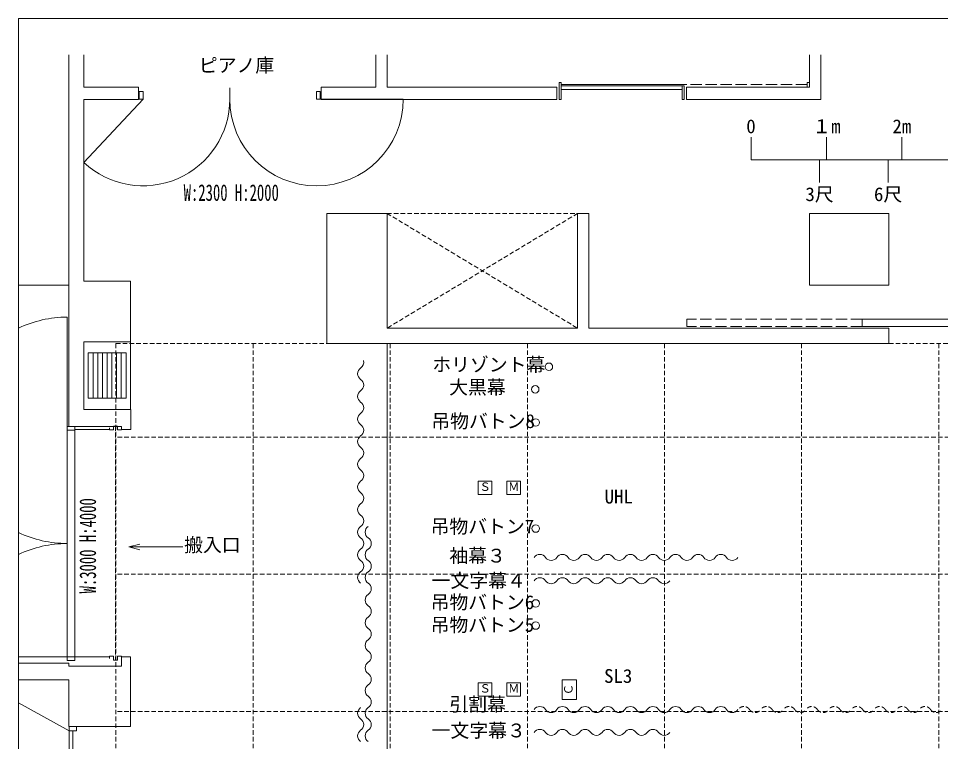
# Model space of a CAD drawing. Units: millimetres, scale not verified. Extents: x -4472 to 23528, y -13726 to 5874.
# Drawn here: x -4472 to 7767, y -3721 to 5874 of the extents above; entities that cross this region are included whole.
import ezdxf
from ezdxf.enums import TextEntityAlignment as Align

# ---------------------------------------------------------------- set-up
doc = ezdxf.new("R2010")
doc.units = ezdxf.units.MM
doc.header["$LTSCALE"] = 50
doc.linetypes.add('DASHED1', pattern=[1.8, 1.2, -0.6])
doc.linetypes.add('DASHED3', pattern=[4, 3, -1])
for name, color, linetype, lineweight in [('D-0', 7, 'Continuous', 9), ('D-1', 4, 'DASHED1', 9), ('D-2', 7, 'DASHED1', 9), ('D-8', 7, 'Continuous', 9), ('F-E', 7, 'Continuous', 9)]:
    doc.layers.add(name, color=color, linetype=linetype, lineweight=lineweight)
doc.layers.add('D-A', color=7, linetype='Continuous')
doc.styles.add('ＭＳ ゴシック', font='')
doc.styles.get('ＭＳ ゴシック').set_extended_font_data('MS Gothic')

# ---------------------------------------------------------------- blocks, each defined once
blk = doc.blocks.new('hiki')
at = {"layer": 'D-2'}
for centre, start, end in [((-6226.55, -26.04), 33.85501, 146.14497), ((-6076.37, 74.7), 213.85501, 326.14497), ((-5926.19, -26.04), 33.85501, 146.14497), ((-5776.01, 74.7), 213.85501, 326.14497), ((-5625.83, -26.04), 33.85501, 146.14497), ((-5475.65, 74.7), 213.85501, 326.14497), ((-5325.47, -26.04), 33.85501, 146.14497), ((-5175.3, 74.7), 213.85501, 326.14497), ((-5025.12, -26.04), 33.85501, 146.14497), ((-4874.94, 74.7), 213.85501, 326.14497), ((-4724.76, -26.04), 33.85501, 146.14497), ((-4574.58, 74.7), 213.85501, 326.14497), ((-4424.4, -26.04), 33.85501, 146.14497), ((-4274.22, 74.7), 213.85501, 326.14497), ((-4124.05, -26.04), 33.85501, 146.14497), ((-3973.87, 74.7), 213.85501, 326.14497), ((-3823.69, -26.04), 33.85501, 146.14497), ((-3673.51, 74.7), 213.85501, 326.14497)]:
    blk.add_arc(centre, 90.42, start, end, dxfattribs=at)
blk = doc.blocks.new('lightcon')
at = {"layer": 'D-0'}
blk.add_lwpolyline([(-130.11, -80.11), (129.89, -80.11), (129.89, 109.89), (-130.11, 109.89)], close=True, dxfattribs=at)
at = {"layer": 'D-0', "style": 'ＭＳ ゴシック'}
blk.add_text('Ｃ', height=110, dxfattribs=at).set_placement((-74.55, -59.55), align=Align.BOTTOM_LEFT)
blk = doc.blocks.new('miccon')
at = {"layer": 'D-0'}
blk.add_lwpolyline([(-90.11, -75.11), (89.89, -75.11), (89.89, 104.89), (-90.11, 104.89)], close=True, dxfattribs=at)
at = {"layer": 'D-0', "style": 'ＭＳ ゴシック'}
blk.add_text('Ｍ', height=110, dxfattribs=at).set_placement((-74.55, -59.55), align=Align.BOTTOM_LEFT)
blk = doc.blocks.new('SPcon')
at = {"layer": 'D-0'}
blk.add_lwpolyline([(-90.11, -75.11), (89.89, -75.11), (89.89, 104.89), (-90.11, 104.89)], close=True, dxfattribs=at)
at = {"layer": 'D-0', "style": 'ＭＳ ゴシック'}
blk.add_text('Ｓ', height=110, dxfattribs=at).set_placement((-74.55, -59.55), align=Align.BOTTOM_LEFT)

msp = doc.modelspace()

# ---------------------------------------------------------------- linework, layer by layer
at = {"layer": 'D-0'}
for p, q in [((-3804.38, 5389.87), (-3804.38, 2386.29)), ((-3604.15, 4964.36), (-3604.15, 5389.87)), ((270.46, 4964.36), (270.46, 5389.87)), ((420.64, 5389.87), (420.64, 4964.36)), ((6027.31, 4964.36), (6027.31, 5389.87)), ((-2878.28, 4964.36), (-3604.15, 4964.36)), ((-2878.28, 4799.16), (-2878.28, 4964.36)), ((-2818.22, 4904.29), (-2818.22, 4804.17)), ((-1666.85, 4754.11), (-1666.85, 4954.35)), ((-515.49, 4904.29), (-515.49, 4804.17)), ((-465.43, 4904.29), (-515.49, 4904.29)), ((-455.4, 4964.36), (270.46, 4964.36)), ((-455.4, 4799.16), (-455.4, 4964.36)), ((420.64, 4964.36), (2673.32, 4964.36)), ((4365.32, 4999.4), (2733.38, 4999.4)), ((4335.28, 4979.38), (2733.38, 4979.38)), ((4335.28, 4929.32), (2733.38, 4929.32)), ((4395.37, 4964.36), (6027.31, 4964.36)), ((4395.37, 4799.16), (4395.37, 4964.36)), ((-2818.22, 4804.17), (-3604.16, 3962.77)), ((-3604.15, 4799.16), (-2878.28, 4799.16)), ((-3604.15, 3287.37), (-3604.15, 4799.16)), ((-2818.22, 4804.17), (-2868.28, 4804.17)), ((-515.49, 4804.17), (635.88, 4804.17)), ((-3604.15, 2386.29), (-3604.15, 3387.37)), ((-380.31, 3287.37), (-380.31, 1560.31)), ((420.64, 3287.37), (-380.31, 3287.37)), ((420.64, 1765.56), (420.64, 3287.37)), ((2948.65, 3287.37), (2948.65, 1765.56)), ((3098.82, 3287.37), (2948.65, 3287.37)), ((3098.82, 1765.56), (3098.82, 3287.37)), ((6027.31, 3287.37), (7078.56, 3287.37)), ((7078.56, 3287.37), (7078.56, 2336.23)), ((-3804.38, 2336.23), (-4471.6, 2336.23)), ((-3804.38, 2386.29), (-3804.38, 1685.46)), ((-2983.41, 2386.29), (-3604.15, 2386.29)), ((-2983.41, 1585.34), (-2983.41, 2386.29)), ((-3824.31, 408.95), (-3824.31, 1910.73)), ((11383.67, 1886.05), (6727.78, 1886.05)), ((6727.78, 1785.58), (6727.78, 1886.04)), ((2948.65, 1765.56), (420.64, 1765.56)), ((7078.56, 1765.56), (3098.82, 1765.56)), ((9155.84, 1785.58), (6727.78, 1785.58)), ((7078.56, 1560.31), (7078.56, 1765.56)), ((-3804.38, 1685.46), (-3804.38, 459.01)), ((-3604.15, 1585.34), (-2983.41, 1585.34)), ((-3604.15, 1585.34), (-3604.15, 684.27)), ((-2983.41, 1585.34), (-2983.41, 684.27)), ((-380.31, 1560.31), (420.64, 1560.31)), ((420.64, 1560.31), (420.64, -2819.9)), ((420.64, 1560.31), (7078.56, 1560.31)), ((-3043.48, 1435.16), (-3544.08, 1435.16)), ((-3544.08, 1435.16), (-3544.08, 834.45)), ((-3481.5, 1435.16), (-3481.5, 834.45)), ((-3418.93, 1435.16), (-3418.93, 834.45)), ((-3356.36, 1435.16), (-3356.36, 834.45)), ((-3293.78, 1435.16), (-3293.78, 834.45)), ((-3231.21, 1435.16), (-3231.21, 834.45)), ((-3168.63, 1435.16), (-3168.63, 834.45)), ((-3106.06, 1435.16), (-3106.06, 834.45)), ((-3043.48, 834.45), (-3043.48, 1435.16)), ((-3544.08, 834.45), (-3043.48, 834.45)), ((-3604.15, 684.27), (-2982.07, 684.27)), ((-2982.07, 684.27), (-2982.07, 418.96)), ((-3724.19, 408.95), (-3824.31, 408.95)), ((-3824.31, 408.95), (-3824.31, -2594.62)), ((-3804.38, 459.01), (-3103.44, 459.01)), ((-3724.19, 418.96), (-3263.63, 418.96)), ((-3724.19, 408.95), (-3724.19, -2594.62)), ((-3263.63, 413.95), (-3263.63, 443.99)), ((-3263.63, 413.95), (-3208.56, 413.95)), ((-3158.5, 413.95), (-3158.5, 464.01)), ((-3103.44, 413.95), (-3158.5, 413.95)), ((-3103.44, 418.96), (-3103.44, 459.01)), ((-3103.44, 413.95), (-3103.44, 443.99)), ((-3103.44, 418.96), (-2982.07, 418.96)), ((-3824.31, -2594.62), (-4471.6, -2594.62)), ((-4471.6, -2679.73), (-3804.38, -2679.73)), ((-3724.19, -2594.62), (-3824.31, -2594.62)), ((-3804.38, -2679.73), (-3804.38, -2719.78)), ((-3263.63, -2594.62), (-3724.19, -2594.62)), ((-3263.63, -2589.62), (-3208.56, -2589.62)), ((-3263.63, -2589.62), (-3263.63, -2619.65)), ((-3103.44, -2589.62), (-3158.5, -2589.62)), ((-3158.5, -2589.62), (-3158.5, -2639.68)), ((-3103.44, -2589.62), (-3103.44, -2619.65)), ((-2983.41, -2594.62), (-3103.44, -2594.62)), ((-2983.41, -3520.73), (-2983.41, -2594.62)), ((-3804.38, -2717.9), (-3802.51, -2719.78)), ((-3604.15, -2719.78), (-3804.38, -2719.78)), ((-3103.44, -2703.37), (-3103.44, -2719.78)), ((-4471.6, -2899.99), (-3804.38, -2899.99)), ((-3804.38, -2899.99), (-3804.38, -3520.73)), ((420.64, -3420.61), (420.64, -2819.9)), ((-3799.28, -3580.8), (-4471.6, -3205.78)), ((420.64, -3420.61), (420.64, -8576.74)), ((-3804.38, -3520.73), (-3604.15, -3520.73)), ((-3799.28, -3580.8), (-3799.28, -3520.73)), ((-3799.28, -3520.73), (-3699.16, -3520.73)), ((-3699.16, -3580.8), (-3699.16, -3520.73)), ((-3604.15, -3520.73), (-2983.41, -3520.73)), ((-3799.28, -3580.8), (-3799.28, -6263.99)), ((-3699.16, -3580.8), (-3799.28, -3580.8)), ((-3749.22, -3580.8), (-3749.22, -6263.99))]:
    msp.add_line(p, q, dxfattribs=at)
at = {"layer": 'D-0', "linetype": 'DASHED3'}
for p, q in [((5997.26, 4999.4), (4365.32, 4999.4)), ((6727.78, 1785.58), (4400.36, 1785.58))]:
    msp.add_line(p, q, dxfattribs=at)
at = {"layer": 'D-0', "linetype": 'DASHED1'}
for p, q in [((420.64, 3287.37), (2948.65, 1765.56)), ((2948.65, 3287.37), (420.64, 1765.56)), ((420.64, 3287.37), (2948.65, 3287.37)), ((-3183.53, 464.01), (-3183.53, -2639.68))]:
    msp.add_line(p, q, dxfattribs=at)
at = {"layer": 'D-0'}
for points in [[(6177.49, 5389.87), (6177.49, 4799.16), (4395.37, 4799.16)], [(-2818.22, 4904.29), (-2868.28, 4904.29), (-2868.28, 4804.17)], [(-465.43, 4904.29), (-465.43, 4804.17), (-515.49, 4804.17)], [(2673.32, 4964.36), (2673.32, 4799.16), (-455.4, 4799.16)], [(7078.56, 2336.23), (6027.31, 2336.23), (6027.31, 3287.37)], [(-3158.5, 464.01), (-3208.56, 464.01), (-3208.56, 413.95)], [(-3103.44, -2594.62), (-3103.44, -2719.78), (-3604.15, -2719.78)], [(-3158.5, -2639.68), (-3208.56, -2639.68), (-3208.56, -2589.62)]]:
    msp.add_lwpolyline(points, dxfattribs=at)
for points in [[(2733.38, 4799.16), (2703.34, 4799.16), (2703.34, 5024.43), (2733.38, 5024.43)], [(4335.28, 4799.16), (4335.28, 4979.38), (4365.32, 4979.38), (4365.32, 4799.16)], [(-3824.31, 459.01), (-3824.31, 408.95), (-3724.19, 408.95), (-3724.19, 459.01)], [(-3824.31, -2594.62), (-3824.31, -2644.68), (-3724.19, -2644.68), (-3724.19, -2594.62)]]:
    msp.add_lwpolyline(points, close=True, dxfattribs=at)
at = {"layer": 'D-0', "linetype": 'DASHED3'}
msp.add_lwpolyline([(5997.26, 4964.35), (5997.26, 5024.43), (6027.29, 5024.43), (6027.29, 4964.35)], close=True, dxfattribs=at)
msp.add_lwpolyline([(6727.78, 1886.04), (4400.36, 1886.04), (4400.36, 1785.58)], dxfattribs=at)
at = {"layer": 'D-0'}
for centre, radius, start, end in [((-2818.22, 4804.17), 1151.37, 226.95216, 0), ((-515.49, 4804.17), 1151.37, 180, 0), ((-3824.31, 408.95), 1501.79, 90, 115.53212), ((120.57, 1159.84), 90.42, 123.85501, 236.14497), ((19.83, 1310.01), 90.42, 303.85501, 16.0703), ((19.83, 1009.66), 90.42, 303.85501, 56.14497), ((120.57, 859.48), 90.42, 123.85501, 236.14497), ((19.83, 709.3), 90.42, 303.85501, 56.14497), ((120.57, 559.12), 90.42, 123.85501, 236.14497), ((19.83, 408.94), 90.42, 303.85501, 56.14497), ((120.57, 258.76), 90.42, 123.85501, 236.14497), ((19.83, 108.58), 90.42, 303.85501, 56.14497), ((120.57, -41.59), 90.42, 123.85501, 236.14497), ((19.83, -191.77), 90.42, 303.85501, 56.14497), ((120.57, -341.95), 90.42, 123.85501, 236.14497), ((19.83, -492.13), 90.42, 303.85501, 56.14497), ((120.57, -642.31), 90.42, 123.85501, 236.14497), ((19.83, -792.49), 90.42, 303.85501, 56.14497), ((-3824.31, 408.95), 1501.79, 244.46788, 270), ((120.57, -942.66), 90.42, 123.85501, 236.14497), ((220.69, -942.66), 90.42, 123.85501, 236.14497), ((-3824.31, -2594.62), 1501.79, 90, 115.53212), ((19.83, -1092.84), 90.42, 303.85501, 56.14497), ((119.94, -1092.84), 90.42, 303.85501, 56.14497), ((120.57, -1243.02), 90.42, 123.85501, 236.14497), ((220.69, -1243.02), 90.42, 123.85501, 236.14497), ((19.83, -1393.2), 90.42, 303.85501, 56.14497), ((119.94, -1393.2), 90.42, 303.85501, 56.14497), ((2448.05, -1328.1), 90.42, 33.85501, 146.14497), ((2598.23, -1227.35), 90.42, 213.85501, 326.14497), ((2748.41, -1328.1), 90.42, 33.85501, 146.14497), ((2898.59, -1227.35), 90.42, 213.85501, 326.14497), ((3048.76, -1328.1), 90.42, 33.85501, 146.14497), ((3198.94, -1227.35), 90.42, 213.85501, 326.14497), ((3349.12, -1328.1), 90.42, 33.85501, 146.14497), ((3499.3, -1227.35), 90.42, 213.85501, 326.14497), ((3649.48, -1328.1), 90.42, 33.85501, 146.14497), ((3799.66, -1227.35), 90.42, 213.85501, 326.14497), ((3949.84, -1328.1), 90.42, 33.85501, 146.14497), ((4100.01, -1227.35), 90.42, 213.85501, 326.14497), ((4250.19, -1328.1), 90.42, 33.85501, 146.14497), ((4400.37, -1227.35), 90.42, 213.85501, 326.14497), ((4550.55, -1328.1), 90.42, 33.85501, 146.14497), ((4700.73, -1227.35), 90.42, 213.85501, 326.14497), ((4850.91, -1328.1), 90.42, 33.85501, 146.14497), ((5001.09, -1227.35), 90.42, 213.85501, 326.11705), ((120.57, -1543.38), 90.42, 123.85501, 236.14497), ((220.69, -1543.38), 90.42, 123.85501, 236.14497), ((2448.03, -1636.99), 90.42, 33.85501, 146.14497), ((2598.2, -1536.24), 90.42, 213.85501, 326.14497), ((2748.38, -1636.99), 90.42, 33.85501, 146.14497), ((2898.56, -1536.24), 90.42, 213.85501, 326.14497), ((3048.74, -1636.99), 90.42, 33.85501, 146.14497), ((3198.92, -1536.24), 90.42, 213.85501, 326.14497), ((3349.1, -1636.99), 90.42, 33.85501, 146.14497), ((3499.28, -1536.24), 90.42, 213.85501, 326.14497), ((3649.45, -1636.99), 90.42, 33.85501, 146.14497), ((3799.63, -1536.24), 90.42, 213.85501, 326.14497), ((3949.81, -1636.99), 90.42, 33.85501, 146.14497), ((4099.99, -1536.24), 90.42, 213.85501, 326.14497), ((119.94, -1693.56), 90.42, 303.85501, 56.14497), ((220.69, -1843.74), 90.42, 123.85501, 236.14497), ((119.94, -1993.91), 90.42, 303.85501, 56.14497), ((220.69, -2144.09), 90.42, 123.85501, 236.14497), ((119.94, -2294.27), 90.42, 303.85501, 56.14497), ((220.69, -2444.45), 90.42, 123.85501, 236.14497), ((119.94, -2594.63), 90.42, 303.85501, 56.14497), ((220.69, -2744.81), 90.42, 123.85501, 236.14497), ((119.94, -2894.99), 90.42, 303.85501, 56.14497), ((220.69, -3045.16), 90.42, 123.85501, 236.14497), ((119.94, -3195.34), 90.42, 303.85501, 56.14497), ((120.57, -3345.52), 90.42, 123.85501, 236.14497), ((220.69, -3345.52), 90.42, 123.85501, 236.14497), ((2448.05, -3346.53), 90.42, 33.85501, 146.14497), ((2598.23, -3245.79), 90.42, 213.85501, 326.14497), ((2748.41, -3346.53), 90.42, 33.85501, 146.14497), ((2898.59, -3245.79), 90.42, 213.85501, 326.14497), ((3048.76, -3346.53), 90.42, 33.85501, 146.14497), ((3198.94, -3245.79), 90.42, 213.85501, 326.14497), ((3349.12, -3346.53), 90.42, 33.85501, 146.14497), ((3499.3, -3245.79), 90.42, 213.85501, 326.14497), ((3649.48, -3346.53), 90.42, 33.85501, 146.14497), ((3799.66, -3245.79), 90.42, 213.85501, 326.14497), ((3949.84, -3346.53), 90.42, 33.85501, 146.14497), ((4100.01, -3245.79), 90.42, 213.85501, 326.14497), ((4250.19, -3346.53), 90.42, 33.85501, 146.14497), ((4400.37, -3245.79), 90.42, 213.85501, 326.14497), ((4550.55, -3346.53), 90.42, 33.85501, 146.14497), ((4700.73, -3245.79), 90.42, 213.85501, 326.14497), ((4850.91, -3346.53), 90.42, 33.85501, 146.14497), ((5001.09, -3245.79), 90.42, 213.85501, 326.14497), ((19.83, -3495.7), 90.42, 303.85501, 56.14497), ((119.94, -3495.7), 90.42, 303.85501, 56.14497), ((120.57, -3645.88), 90.42, 123.85501, 236.14497), ((220.69, -3645.88), 90.42, 123.85501, 236.14497), ((2448.03, -3649.66), 90.42, 33.85501, 146.14497), ((2598.2, -3548.92), 90.42, 213.85501, 326.14497), ((2748.38, -3649.66), 90.42, 33.85501, 146.14497), ((2898.56, -3548.92), 90.42, 213.85501, 326.14497), ((3048.74, -3649.66), 90.42, 33.85501, 146.14497), ((3198.92, -3548.92), 90.42, 213.85501, 326.14497), ((3349.1, -3649.66), 90.42, 33.85501, 146.14497), ((3499.28, -3548.92), 90.42, 213.85501, 326.14497), ((3649.45, -3649.66), 90.42, 33.85501, 146.14497), ((3799.63, -3548.92), 90.42, 213.85501, 326.14497), ((3949.81, -3649.66), 90.42, 33.85501, 146.14497), ((4099.99, -3548.92), 90.42, 213.85501, 326.14497)]:
    msp.add_arc(centre, radius, start, end, dxfattribs=at)
at = {"layer": 'D-1'}
for p, q in [((-3177.64, 1560.31), (-3177.64, -8827.04)), ((-3177.64, 1560.31), (15688.8, 1560.31)), ((-1357.48, 1560.31), (-1357.48, -8827.04)), ((462.69, 1560.31), (462.69, -8576.74)), ((2282.85, 1560.31), (2282.85, -9347.66)), ((4103.02, 1560.31), (4103.02, -9027.28)), ((5923.18, 1560.31), (5923.18, -9552.9)), ((7743.35, 1560.31), (7743.35, -9552.9)), ((23272.81, 319.84), (-3177.64, 319.84)), ((23272.81, -1500.33), (-3177.64, -1500.33)), ((23272.81, -3320.49), (-3177.64, -3320.49))]:
    msp.add_line(p, q, dxfattribs=at)
at = {"layer": 'D-1', "color": 7, "linetype": 'Continuous'}
for centre in [(2568.47, 1251.8), (2386.87, 952.86)]:
    msp.add_circle(centre, 50, dxfattribs=at)
at = {"layer": 'D-2', "linetype": 'Continuous'}
for p, q in [((5250.81, 4296.91), (5250.81, 3996.56)), ((6252, 4296.91), (6252, 3996.56)), ((7253.19, 4296.91), (7253.19, 3996.56)), ((11257.95, 3996.56), (5250.81, 3996.56)), ((6160.89, 3996.56), (6160.89, 3696.2)), ((7070.98, 3996.56), (7070.98, 3696.2)), ((-3005.09, -1138.54), (-2860.2, -1099.72))]:
    msp.add_line(p, q, dxfattribs=at)
msp.add_lwpolyline([(-2289.24, -1138.54), (-3005.09, -1138.54), (-2860.2, -1177.37)], dxfattribs=at)
at = {"layer": 'D-8'}
for centre in [(2394.22, 512.48), (2394.22, -894.21), (2394.22, -1888.35), (2394.22, -2181.81)]:
    msp.add_circle(centre, 50, dxfattribs=at)
at = {"layer": 'F-E'}
msp.add_lwpolyline([(23528.4, 5874.39), (-4471.6, 5874.39), (-4471.6, -13725.61)], dxfattribs=at)

# ---------------------------------------------------------------- block references
at = {"layer": 'D-1'}
for name, p in [('SPcon', (1721.6, -368.47)), ('miccon', (2102.09, -368.81)), ('SPcon', (1721.6, -3045.25)), ('miccon', (2102.09, -3045.59))]:
    msp.add_blockref(name, p, dxfattribs=at)
at = {"layer": 'D-1', "rotation": 90}
msp.add_blockref('lightcon', (2856.51, -3032.01), dxfattribs=at)
at = {"layer": 'D-2'}
msp.add_blockref('hiki', (11382.4, -3320.49), dxfattribs=at)

# ---------------------------------------------------------------- texts
at = {"layer": 'D-2', "style": 'ＭＳ ゴシック'}
for s, p in [('0', (5188.19, 4296.66)), ('１m', (6064.13, 4296.66)), ('2m', (7127.94, 4296.66)), ('3尺', (5973.02, 3395.59)), ('6尺', (6883.1, 3395.59)), ('搬入口', (-2273.26, -1256.79))]:
    msp.add_text(s, height=183.3, dxfattribs=at).set_placement(p, align=Align.BOTTOM_LEFT)
at = {"layer": 'D-A', "style": 'ＭＳ ゴシック'}
for s, p in [('ピアノ庫', (-2077.07, 5106.1)), ('ホリゾント幕', (1021, 1135.06)), ('大黒幕', (1244.89, 834.7)), ('吊物バトン8', (1007.61, 384.16)), ('UHL', (3307.69, -617.03)), ('吊物バトン7', (998.12, -1012.96)), ('袖幕３', (1247.3, -1401.12)), ('一文字幕４', (1012.41, -1732.07)), ('吊物バトン6', (998.12, -2018.69)), ('吊物バトン5', (998.12, -2319.05)), ('SL3', (3301.15, -2997.22)), ('引割幕', (1247.3, -3372.23)), ('一文字幕３', (1012.41, -3720.72))]:
    msp.add_text(s, height=183.3, dxfattribs=at).set_placement(p, align=Align.BOTTOM_LEFT)
at = {"layer": 'D-A', "style": 'ＭＳ ゴシック', "width": 0.65}
msp.add_text('W:2300 H:2000', height=219.9, dxfattribs=at).set_placement((-2279.07, 3387.87), align=Align.BOTTOM_LEFT)
msp.add_text('W:3000 H:4000', height=219.9, rotation=90, dxfattribs=at).set_placement((-3376.11, -1755.34), align=Align.BOTTOM_LEFT)

doc.saveas('drawing.dxf')
